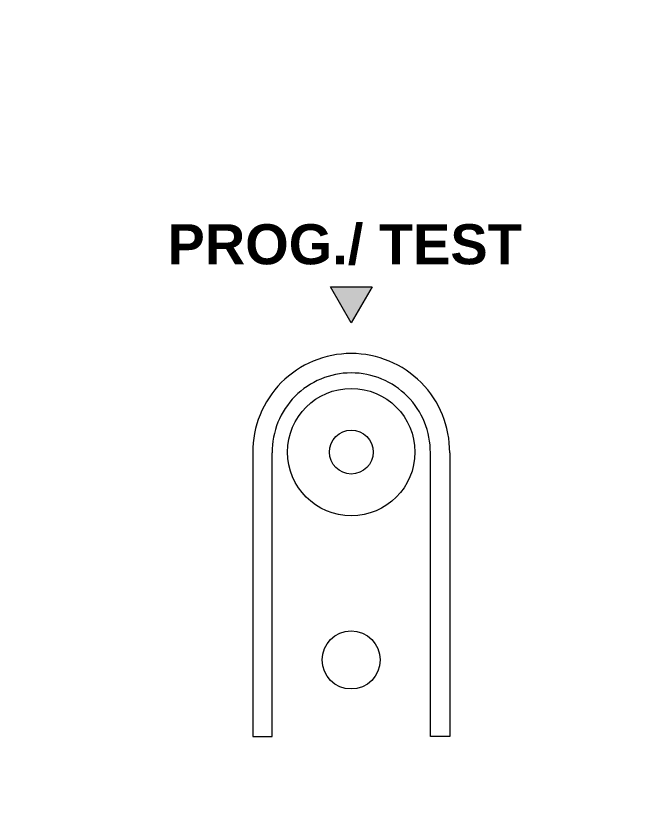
# Model space of a CAD drawing. Header units: millimetres. Extents: x -174 to 283928, y 1291 to 21053.
# Drawn here: x 10999.63 to 11019.29, y 19699.74 to 19724.61 of the extents above; entities that cross this region are included whole.
import ezdxf
from ezdxf.enums import TextEntityAlignment as Align

# ---------------------------------------------------------------- set-up
doc = ezdxf.new("R2010")
doc.units = ezdxf.units.MM
doc.layers.add('Enclosure', color=7, linetype='Continuous')
doc.layers.add('Serigraph', color=7, linetype='Continuous')
doc.styles.add('Arial Rounded MT', font='')
doc.styles.get("Standard").update_dxf_attribs({"font": 'arial.ttf'})
doc.styles.get('Arial Rounded MT').set_extended_font_data('Arial Rounded MT Bold')

# ---------------------------------------------------------------- blocks, each defined once
blk = doc.blocks.new('*U211')
at = {"ltscale": 2}
blk.add_lwpolyline([(0, 20), (0, -20), (840, -20), (840, 20), (0, 20)], dxfattribs=at)
blk.add_lwpolyline([(740.234, 3), (756.234, 3, -0.414214), (758.234, 1), (758.234, -1, -0.414214), (756.234, -3), (740.234, -3, -0.414214), (738.234, -1), (738.234, 1, -0.414214)], format="xyb", close=True, dxfattribs=at)
blk = doc.blocks.new('ZCL-8HT230_ENCLOSURE')
at = {"layer": 'Enclosure', "lineweight": 9}
for points in [[(36.929, -10.191), (36.929, -19.036), (37.533, -19.036), (37.533, -10.191)], [(43.076, -10.191), (43.076, -19.036), (42.472, -19.036), (42.472, -10.191)]]:
    blk.add_lwpolyline(points, dxfattribs=at)
for centre, radius in [((40.003, -10.169), 1.986), ((40.003, -10.17), 0.683), ((40, -16.652), 0.906)]:
    blk.add_circle(centre, radius, dxfattribs=at)
for centre, radius, start, end in [((40.003, -10.169), 3.074, 90.0467, 180.4088), ((40.003, -10.169), 3.074, 359.5912, 89.9533), ((40.003, -10.17), 2.47, 90.0713, 180.5088), ((40.002, -10.17), 2.47, 359.4912, 89.9287)]:
    blk.add_arc(centre, radius, start, end, dxfattribs=at)
blk = doc.blocks.new('ZCL-8HT230_SERIGRAPH')
at = {"layer": 'Serigraph'}
blk.add_hatch(color=256, dxfattribs=at).paths.add_polyline_path([(40.654, -5.01), (40.003, -6.139), (39.351, -5.01)])
at = {"layer": 'Serigraph', "lineweight": 5}
for p, q in [((40.003, -6.139), (39.351, -5.01)), ((39.351, -5.01), (40.654, -5.01)), ((40.654, -5.01), (40.003, -6.139))]:
    blk.add_line(p, q, dxfattribs=at)
at = {"layer": 'Serigraph', "insert": (39.798, -3.705), "char_height": 1.25, "attachment_point": 5, "style": 'Arial Rounded MT'}
blk.add_mtext_dynamic_manual_height_columns('PROG./ TEST', width=11.04021, gutter_width=12.5, heights=[0], dxfattribs=at)
blk = doc.blocks.new('ZCL-8HT230_ATT_DEF')
at = {"color": 5}
for tag, p in [('UFH_ACTUATOR_1', (26.299, 47.198)), ('UFH_ACTUATOR_2', (32.649, 47.198)), ('UFH_ACTUATOR_3', (39.025, 47.198)), ('UFH_ACTUATOR_4', (45.375, 47.198)), ('UFH_ACTUATOR_5', (51.7, 47.198)), ('UFH_ACTUATOR_6', (58.05, 47.198)), ('UFH_ACTUATOR_7', (64.425, 47.198)), ('UFH_ACTUATOR_8', (70.775, 47.198))]:
    blk.add_attdef(tag, p, '', height=2.5, rotation=90, dxfattribs=at)
blk.add_wipeout([(0, 45), (80, 45), (80, -45), (0, -45)])
blk.add_wipeout([(0, 45), (80, 45), (80, -45), (0, -45)])
at = {"layer": 'Enclosure'}
blk.add_blockref('ZCL-8HT230_ENCLOSURE', (0, 0), dxfattribs=at)
at = {"layer": 'Serigraph'}
blk.add_blockref('ZCL-8HT230_SERIGRAPH', (0, 0), dxfattribs=at)
at = {"color": 3, "flags": 2}
blk.add_attdef('REFERENCE', text='', height=2.5, dxfattribs=at).set_placement((16.552, 28.377), align=Align.CENTER)
at = {"color": 3}
blk.add_attdef('PHYSICAL.ADD.', text='', height=2.5, dxfattribs=at).set_placement((62.279, 28.377), align=Align.CENTER)

msp = doc.modelspace()

# ---------------------------------------------------------------- block references
at = {"color": 1}
msp.add_blockref('*U211', (10261.853, 19721.172), dxfattribs=at)

# ---------------------------------------------------------------- next in the draw order: block references
msp.add_blockref('ZCL-8HT230_ATT_DEF', (10970.087, 19721.172))

doc.saveas('drawing.dxf')
